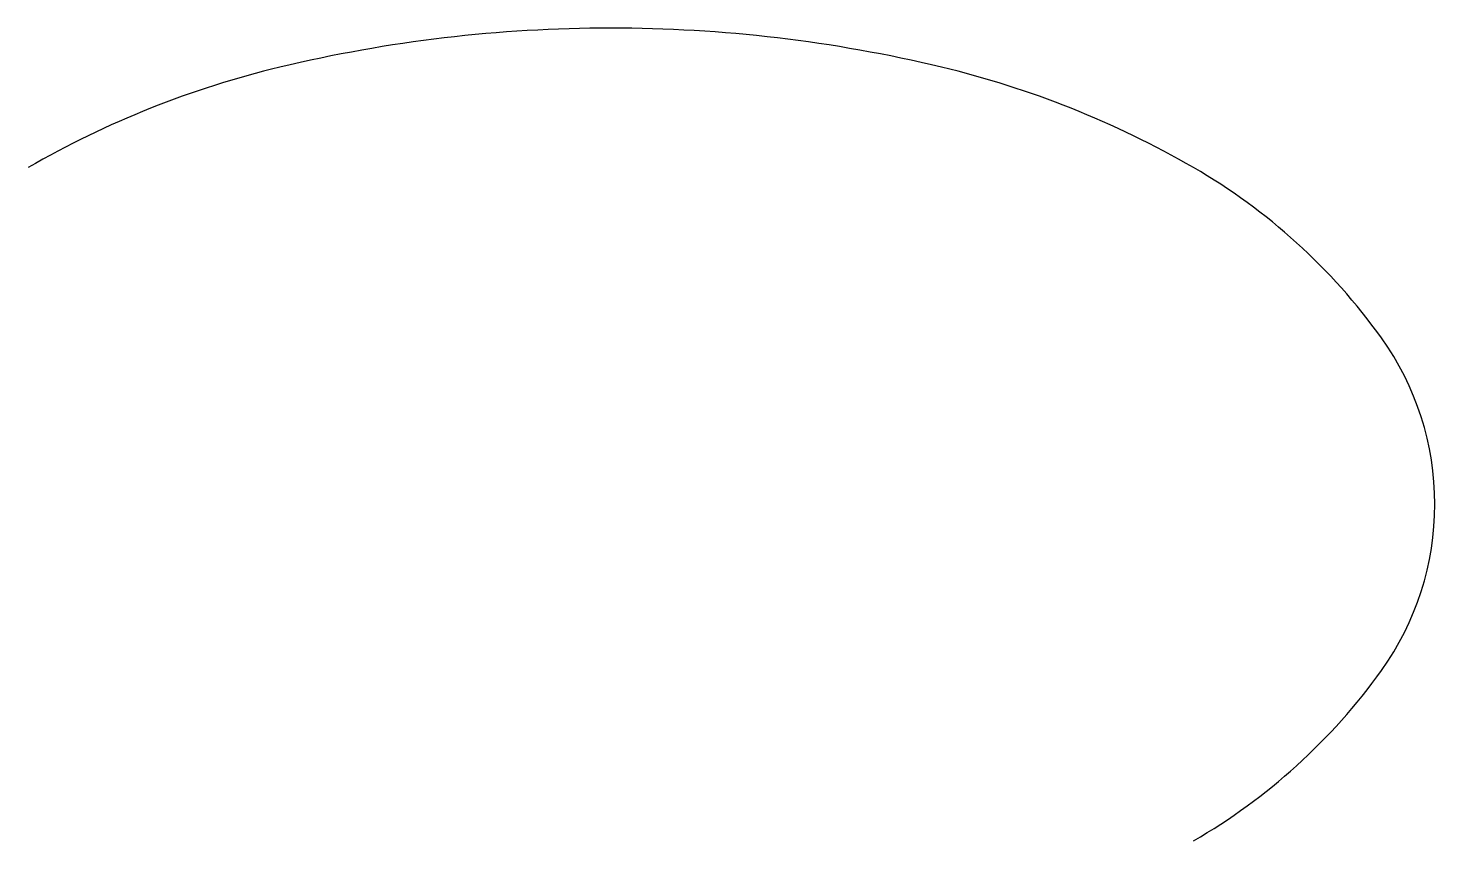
# Model space of a CAD drawing. Header units: millimetres. Extents: x -2851.069 to -2850.901, y 1187.469 to 1187.566.
import ezdxf

# ---------------------------------------------------------------- set-up
doc = ezdxf.new("R2010")
doc.units = ezdxf.units.MM
doc.header["$LTSCALE"] = 10
doc.layers.add('Hds_iso_símbolos', color=2, linetype='Continuous')

msp = doc.modelspace()

# ---------------------------------------------------------------- linework, layer by layer
at = {"layer": 'Hds_iso_símbolos'}
msp.add_lwpolyline([(-2850.93016, 1187.46894, 0.106617), (-2850.90781, 1187.48918, 0.156851), (-2850.90146, 1187.50894, 0.156851), (-2850.90781, 1187.5287, 0.106617), (-2850.93016, 1187.54894, 0.072341), (-2850.9601, 1187.56087, 0.058752), (-2850.99944, 1187.56551, 0.058752), (-2851.03878, 1187.56087, 0.072341), (-2851.06872, 1187.54894, 0.106617)], format="xyb", dxfattribs=at)

doc.saveas('drawing.dxf')
